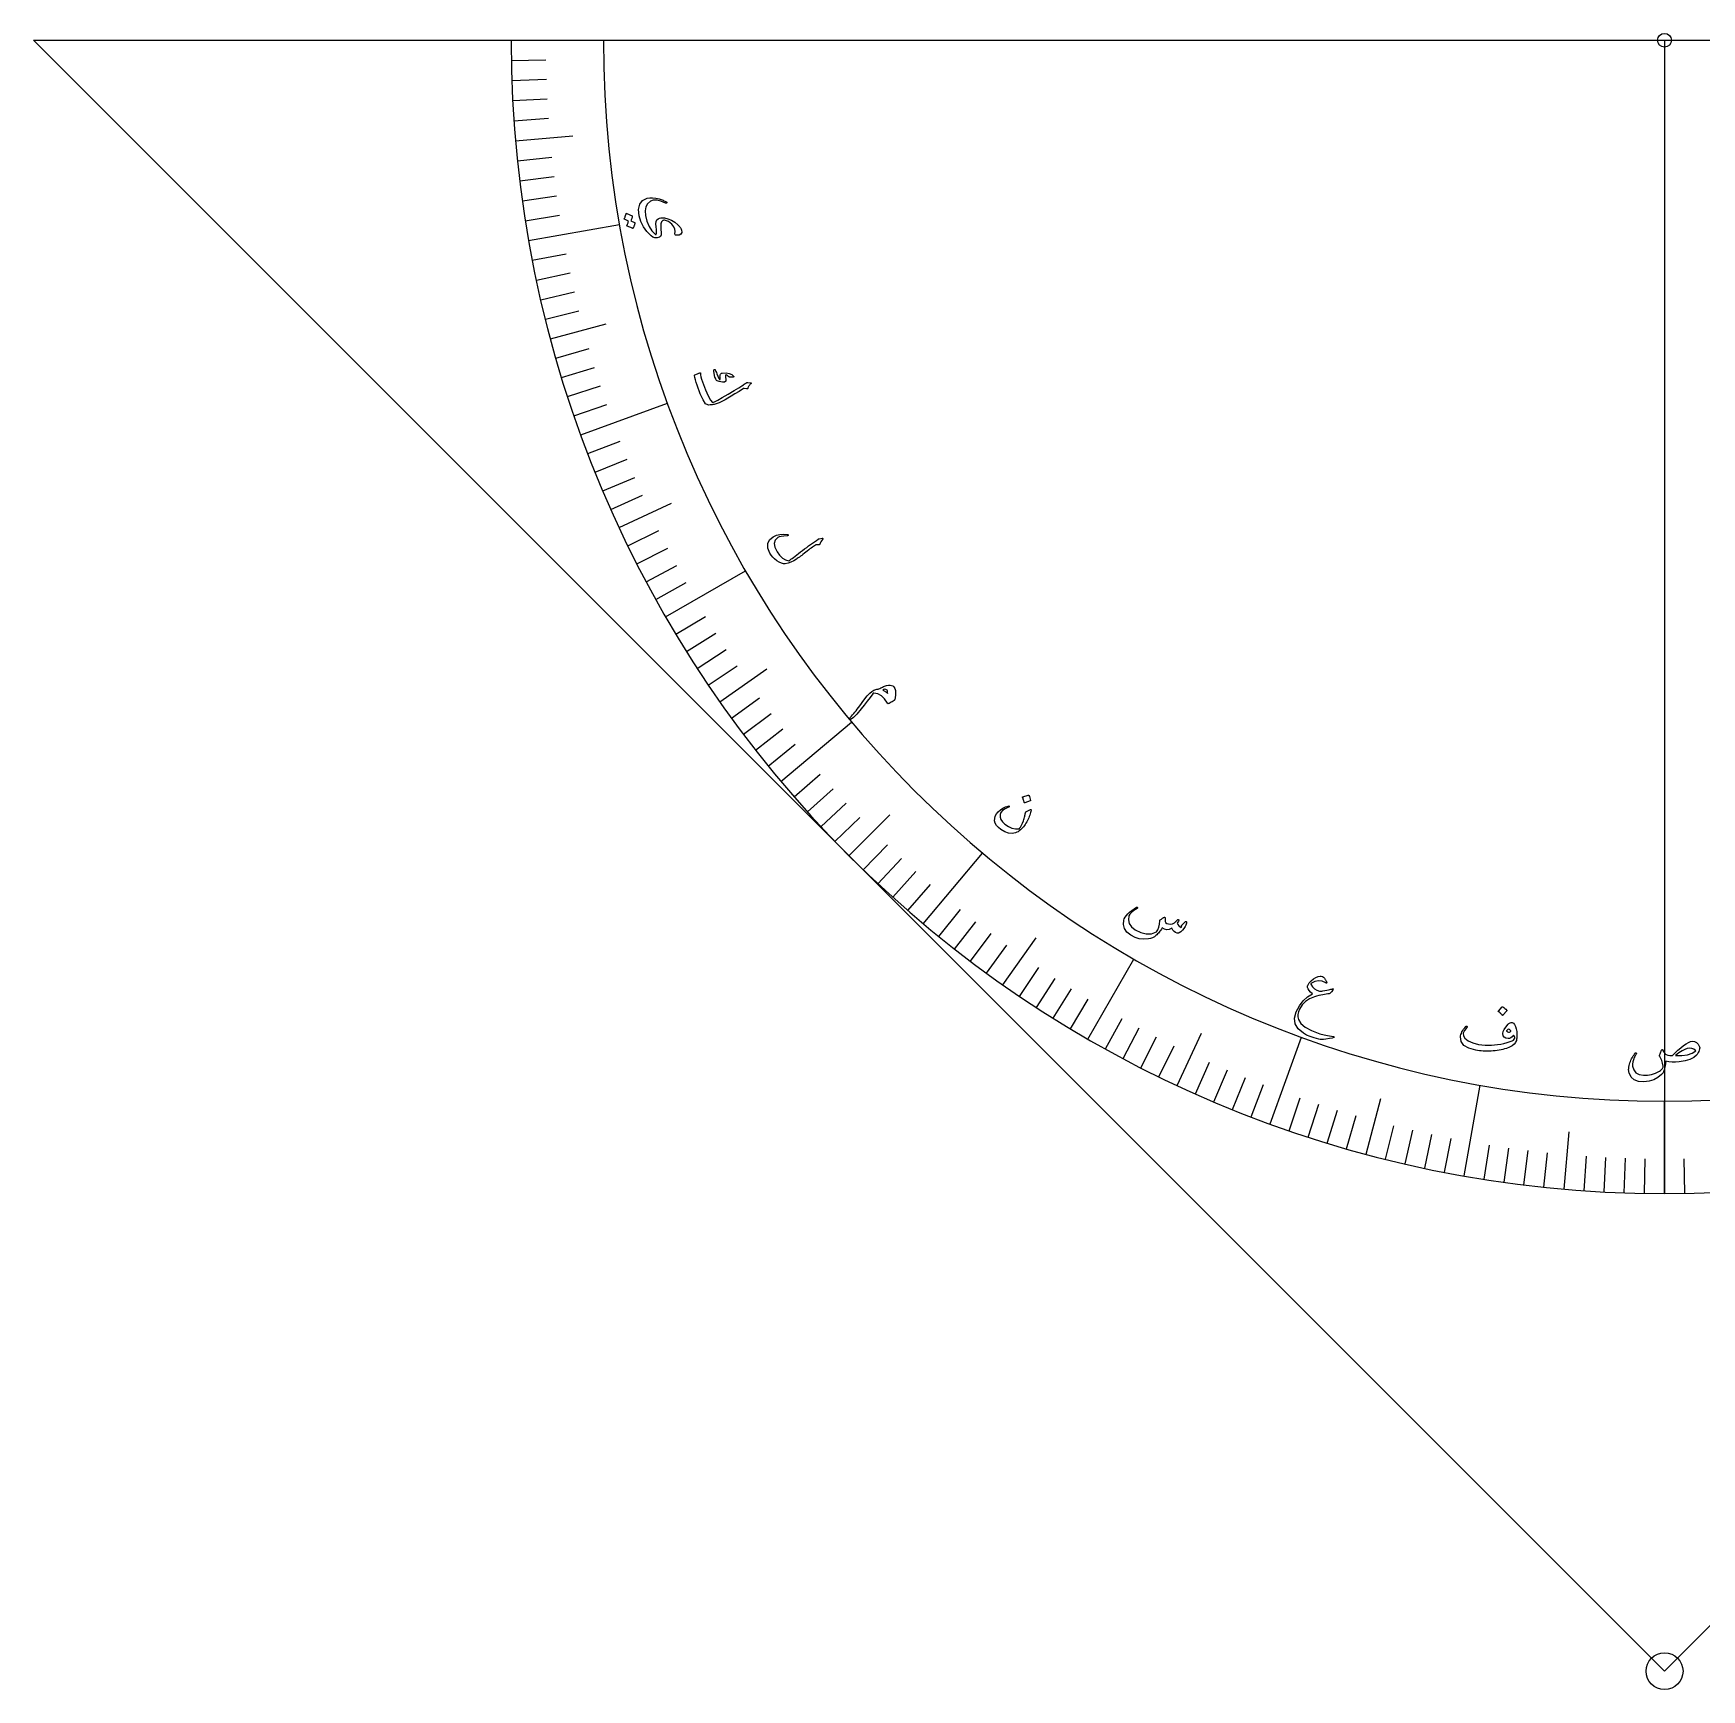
# Model space of a CAD drawing. Header units: millimetres. Extents: x -141 to 141, y -143 to 1.
# Drawn here: x -141.4 to 3.2, y -143 to 0.6 of the extents above; entities that cross this region are included whole.
import ezdxf

# ---------------------------------------------------------------- set-up
doc = ezdxf.new("R2010")
doc.units = ezdxf.units.MM
for name, color, linetype in [('CUT_INNER', 6, 'Continuous'), ('CUT_OUTER', 1, 'Continuous'), ('ENGRAVE', 7, 'Continuous'), ('ENGRAVE_FINE', 8, 'Continuous'), ('TEXT', 5, 'Continuous')]:
    doc.layers.add(name, color=color, linetype=linetype)

msp = doc.modelspace()

# ---------------------------------------------------------------- linework, layer by layer
at = {"layer": 'CUT_INNER'}
for centre, radius in [((0, 0), 0.6), ((0, -141.4214), 1.6)]:
    msp.add_circle(centre, radius, dxfattribs=at)
at = {"layer": 'CUT_OUTER'}
msp.add_lwpolyline([(-141.4214, 0), (141.4214, 0), (0, -141.4214)], close=True, dxfattribs=at)
at = {"layer": 'ENGRAVE'}
for points in [[(-100, 0), (-92, 0)], [(0, 0), (0, -100)], [(-99.6195, -8.7156), (-94.6385, -8.2798)], [(-98.4808, -17.3648), (-90.6023, -15.9756)], [(-96.5926, -25.8819), (-91.763, -24.5878)], [(-93.9693, -34.202), (-86.4517, -31.4659)], [(-90.6308, -42.2618), (-86.0992, -40.1487)], [(-86.6025, -50), (-79.6743, -46)], [(-81.9152, -57.3576), (-77.8194, -54.4898)], [(-76.6044, -64.2788), (-70.4761, -59.1365)], [(-70.7107, -70.7107), (-67.1751, -67.1751)], [(-64.2788, -76.6044), (-59.1365, -70.4761)], [(-57.3576, -81.9152), (-54.4898, -77.8194)], [(-50, -86.6025), (-46, -79.6743)], [(-42.2618, -90.6308), (-40.1487, -86.0992)], [(-34.202, -93.9693), (-31.4659, -86.4517)], [(-17.3648, -98.4808), (-15.9756, -90.6023)], [(-25.8819, -96.5926), (-24.5878, -91.763)], [(0, -100), (0, -92)], [(-8.7156, -99.6195), (-8.2798, -94.6385)]]:
    msp.add_lwpolyline(points, dxfattribs=at)
for radius in [100, 92]:
    msp.add_arc((0, 0), radius, 180, 0, dxfattribs=at)
at = {"layer": 'ENGRAVE_FINE'}
for points in [[(-99.9848, -1.7452), (-96.9852, -1.6929)], [(-99.9391, -3.4899), (-96.9409, -3.3853)], [(-99.863, -5.2336), (-96.8671, -5.0766)], [(-99.7564, -6.9756), (-96.7637, -6.7664)], [(-99.4522, -10.4528), (-96.4686, -10.1393)], [(-99.2546, -12.1869), (-96.277, -11.8213)], [(-99.0268, -13.9173), (-96.056, -13.4998)], [(-98.7688, -15.6434), (-95.8058, -15.1741)], [(-98.1627, -19.0809), (-95.2178, -18.5085)], [(-97.8148, -20.7912), (-94.8803, -20.1674)], [(-97.437, -22.4951), (-94.5139, -21.8203)], [(-97.0296, -24.1922), (-94.1187, -23.4664)], [(-96.1262, -27.5637), (-93.2424, -26.7368)], [(-95.6305, -29.2372), (-92.7616, -28.3601)], [(-95.1057, -30.9017), (-92.2525, -29.9746)], [(-94.5519, -32.5568), (-91.7153, -31.5801)], [(-93.358, -35.8368), (-90.5573, -34.7617)], [(-92.7184, -37.4607), (-89.9368, -36.3368)], [(-92.0505, -39.0731), (-89.289, -37.9009)], [(-91.3545, -40.6737), (-88.6139, -39.4535)], [(-89.8794, -43.8371), (-87.183, -42.522)], [(-89.1007, -45.399), (-86.4276, -44.0371)], [(-88.2948, -46.9472), (-85.6459, -45.5387)], [(-87.462, -48.481), (-84.8381, -47.0265)], [(-85.7167, -51.5038), (-83.1452, -49.9587)], [(-84.8048, -52.9919), (-82.2607, -51.4022)], [(-83.8671, -54.4639), (-81.351, -52.83)], [(-82.9038, -55.9193), (-80.4166, -54.2417)], [(-80.9017, -58.7785), (-78.4746, -57.0152)], [(-79.8636, -60.1815), (-77.4676, -58.3761)], [(-78.8011, -61.5661), (-76.437, -59.7192)], [(-77.7146, -62.932), (-75.3832, -61.0441)], [(-75.471, -65.6059), (-73.2068, -63.6377)], [(-74.3145, -66.9131), (-72.085, -64.9057)], [(-73.1354, -68.1998), (-70.9413, -66.1538)], [(-71.934, -69.4658), (-69.776, -67.3819)], [(-69.4658, -71.934), (-67.3819, -69.776)], [(-68.1998, -73.1354), (-66.1538, -70.9413)], [(-66.9131, -74.3145), (-64.9057, -72.085)], [(-65.6059, -75.471), (-63.6377, -73.2068)], [(-62.932, -77.7146), (-61.0441, -75.3832)], [(-61.5661, -78.8011), (-59.7192, -76.437)], [(-60.1815, -79.8636), (-58.3761, -77.4676)], [(-58.7785, -80.9017), (-57.0152, -78.4746)], [(-55.9193, -82.9038), (-54.2417, -80.4166)], [(-54.4639, -83.8671), (-52.83, -81.351)], [(-52.9919, -84.8048), (-51.4022, -82.2607)], [(-51.5038, -85.7167), (-49.9587, -83.1452)], [(-48.481, -87.462), (-47.0265, -84.8381)], [(-46.9472, -88.2948), (-45.5387, -85.6459)], [(-45.399, -89.1007), (-44.0371, -86.4276)], [(-43.8371, -89.8794), (-42.522, -87.183)], [(-40.6737, -91.3545), (-39.4535, -88.6139)], [(-39.0731, -92.0505), (-37.9009, -89.289)], [(-37.4607, -92.7184), (-36.3368, -89.9368)], [(-35.8368, -93.358), (-34.7617, -90.5573)], [(-32.5568, -94.5519), (-31.5801, -91.7153)], [(-30.9017, -95.1057), (-29.9746, -92.2525)], [(-29.2372, -95.6305), (-28.3601, -92.7616)], [(-27.5637, -96.1262), (-26.7368, -93.2424)], [(-24.1922, -97.0296), (-23.4664, -94.1187)], [(-22.4951, -97.437), (-21.8203, -94.5139)], [(-20.7912, -97.8148), (-20.1674, -94.8803)], [(-19.0809, -98.1627), (-18.5085, -95.2178)], [(-15.6434, -98.7688), (-15.1741, -95.8058)], [(-13.9173, -99.0268), (-13.4998, -96.056)], [(-12.1869, -99.2546), (-11.8213, -96.277)], [(-10.4528, -99.4522), (-10.1393, -96.4686)], [(-6.9756, -99.7564), (-6.7664, -96.7637)], [(-5.2336, -99.863), (-5.0766, -96.8671)], [(-3.4899, -99.9391), (-3.3853, -96.9409)], [(-1.7452, -99.9848), (-1.6929, -96.9852)], [(1.7452, -99.9848), (1.6929, -96.9852)]]:
    msp.add_lwpolyline(points, dxfattribs=at)
at = {"layer": 'TEXT'}
for points in [[(-85.7998, -16.7745), (-85.7745, -16.5847), (-85.8103, -16.3854), (-85.9071, -16.1762), (-86.0647, -15.9567), (-86.2005, -15.8235), (-86.3523, -15.7194), (-86.5201, -15.6442), (-86.7041, -15.5981), (-86.7395, -15.5966), (-86.775, -15.6023), (-86.8107, -15.6152), (-86.8465, -15.6353), (-86.9493, -15.7452), (-87.0118, -15.9101), (-87.0338, -16.1298), (-87.0148, -16.4043), (-86.9925, -16.6748), (-87.0063, -16.8771), (-87.0567, -17.0115), (-87.144, -17.0779), (-87.3451, -17.1228), (-87.5331, -17.1177), (-87.7078, -17.0625), (-87.8691, -16.9568), (-88.231, -16.59), (-88.5222, -16.1789), (-88.742, -15.7243), (-88.8899, -15.2272), (-88.9455, -14.6662), (-88.85, -14.2248), (-88.605, -13.9045), (-88.2119, -13.7051), (-87.9858, -13.662), (-87.7338, -13.6568), (-87.4559, -13.6889), (-87.1522, -13.7581), (-87.0665, -13.7852), (-86.9834, -13.8137), (-86.9029, -13.8436), (-86.825, -13.8749), (-86.7493, -13.9079), (-86.6754, -13.943), (-86.6033, -13.98), (-86.533, -14.019), (-86.503, -14.0412), (-86.4887, -14.0631), (-86.4902, -14.0847), (-86.5075, -14.106), (-86.5309, -14.1202), (-86.5556, -14.1267), (-86.5815, -14.1256), (-86.6087, -14.1168), (-87.0149, -13.9475), (-87.3697, -13.8643), (-87.6734, -13.8685), (-87.9259, -13.9612), (-88.1739, -14.171), (-88.328, -14.4465), (-88.3875, -14.7876), (-88.3515, -15.1933), (-88.2219, -15.6989), (-88.0356, -16.141), (-87.7934, -16.519), (-87.4964, -16.8325), (-87.4729, -16.8501), (-87.4519, -16.8545), (-87.4335, -16.8455), (-87.4177, -16.8232), (-87.3962, -16.7409), (-87.3906, -16.6044), (-87.4008, -16.4136), (-87.4264, -16.1685), (-87.4416, -15.9173), (-87.4193, -15.7196), (-87.3598, -15.5755), (-87.2633, -15.485), (-87.141, -15.4294), (-87.0081, -15.3966), (-86.8648, -15.3863), (-86.7111, -15.3985), (-86.4004, -15.4709), (-86.1039, -15.5943), (-85.8215, -15.7682), (-85.5528, -15.9923), (-85.4876, -16.0529), (-85.4297, -16.1126), (-85.3791, -16.1715), (-85.3357, -16.2295), (-85.2994, -16.2864), (-85.2698, -16.3417), (-85.2469, -16.3955), (-85.2307, -16.4476), (-85.21, -16.6599), (-85.2773, -16.8059), (-85.4331, -16.8857), (-85.6775, -16.899), (-85.7466, -16.8862), (-85.79, -16.8612), (-85.8077, -16.8239), (-85.7998, -16.7745)], [(-89.2947, -15.7982), (-89.2865, -15.8042), (-89.2805, -15.8134), (-89.2769, -15.8261), (-89.2755, -15.8421), (-89.2859, -15.9021), (-89.2988, -15.9607), (-89.314, -16.018), (-89.3315, -16.0738), (-89.3518, -16.1287), (-89.3749, -16.183), (-89.401, -16.2368), (-89.4301, -16.29), (-89.4399, -16.3011), (-89.4513, -16.3072), (-89.4644, -16.3085), (-89.479, -16.3048), (-89.9511, -16.1049), (-89.958, -16.0983), (-89.96, -16.0871), (-89.9571, -16.0713), (-89.9493, -16.0509), (-89.9413, -16.0365), (-89.9309, -16.0134), (-89.9181, -15.9818), (-89.9028, -15.9415), (-89.8848, -15.8922), (-89.8639, -15.8335), (-89.8398, -15.7654), (-89.8127, -15.6879), (-90.179, -15.5255), (-90.1908, -15.5171), (-90.1954, -15.5045), (-90.193, -15.4877), (-90.1833, -15.4667), (-90.175, -15.4485), (-90.1627, -15.42), (-90.1464, -15.3811), (-90.1262, -15.3319), (-90.102, -15.2717), (-90.0741, -15.1997), (-90.0424, -15.116), (-90.0069, -15.0207), (-90, -15.0102), (-89.9923, -15.0049), (-89.9838, -15.0046), (-89.9744, -15.0093), (-89.5205, -15.223), (-89.5124, -15.229), (-89.5065, -15.2383), (-89.5029, -15.251), (-89.5016, -15.267), (-89.5085, -15.3177), (-89.5181, -15.3673), (-89.5303, -15.416), (-89.5452, -15.4637), (-89.5623, -15.5103), (-89.5815, -15.5558), (-89.6026, -15.6001), (-89.6257, -15.6434)], [(-79.2234, -29.7796), (-79.2692, -29.8295), (-79.3116, -29.8796), (-79.3506, -29.9298), (-79.386, -29.9803), (-79.4179, -30.0313), (-79.446, -30.0831), (-79.4704, -30.1357), (-79.4911, -30.1891), (-79.5054, -30.212), (-79.5269, -30.226), (-79.5555, -30.2311), (-79.5913, -30.2272), (-79.7846, -30.1952), (-79.8051, -30.1927), (-79.8221, -30.1918), (-79.8354, -30.1925), (-79.8451, -30.1947), (-80.2413, -30.4412), (-80.5999, -30.662), (-80.9213, -30.8567), (-81.2054, -31.025), (-81.4522, -31.1665), (-81.6615, -31.2804), (-81.8334, -31.3666), (-81.9681, -31.425), (-82.2263, -31.524), (-82.31, -31.5507), (-82.3955, -31.5737), (-82.4828, -31.5927), (-82.572, -31.6079), (-82.6632, -31.6189), (-82.7565, -31.6253), (-82.8519, -31.6271), (-82.9495, -31.6243), (-83.1355, -31.5114), (-83.3538, -31.1889), (-83.6021, -30.6559), (-83.8762, -29.9114), (-83.9511, -29.6751), (-84.0139, -29.4542), (-84.0646, -29.2489), (-84.1035, -29.0592), (-84.1022, -29.0403), (-84.096, -29.0249), (-84.0847, -29.0131), (-84.0685, -29.0049), (-83.9885, -28.9718), (-83.9155, -28.9423), (-83.8494, -28.9163), (-83.7903, -28.8939), (-83.7376, -28.8747), (-83.6905, -28.8587), (-83.6491, -28.8457), (-83.6133, -28.8358), (-83.5928, -28.8314), (-83.5794, -28.8346), (-83.573, -28.8455), (-83.5737, -28.8641), (-83.568, -29.0025), (-83.5394, -29.1736), (-83.4878, -29.3773), (-83.4129, -29.6136), (-83.1621, -30.3097), (-82.9294, -30.8407), (-82.7179, -31.2072), (-82.5298, -31.4098), (-82.3694, -31.3483), (-82.0899, -31.2047), (-81.6913, -30.9793), (-81.1731, -30.673), (-80.6553, -30.3632), (-80.2638, -30.1281), (-79.9991, -29.9669), (-79.8613, -29.8791), (-79.824, -29.8539), (-79.7892, -29.8303), (-79.7567, -29.8083), (-79.7266, -29.788), (-79.6993, -29.7694), (-79.675, -29.7527), (-79.6538, -29.7378), (-79.6357, -29.7249), (-79.5951, -29.6995), (-79.5536, -29.6826), (-79.5112, -29.674), (-79.4679, -29.6739), (-79.2308, -29.6954), (-79.2143, -29.6983), (-79.2022, -29.7035), (-79.1944, -29.7111), (-79.1911, -29.7211), (-79.1935, -29.7357), (-79.1997, -29.7504), (-79.2096, -29.765), (-79.2234, -29.7796)], [(-80.7051, -29.1546), (-80.7029, -29.1648), (-80.7038, -29.1746), (-80.7079, -29.1841), (-80.7151, -29.1933), (-80.7227, -29.1983), (-80.7314, -29.2021), (-80.7413, -29.205), (-80.7523, -29.2068), (-81.073, -29.1993), (-81.1064, -29.1963), (-81.1333, -29.1902), (-81.1539, -29.181), (-81.168, -29.1688), (-81.2104, -29.1102), (-81.2552, -29.0634), (-81.3026, -29.0285), (-81.3524, -29.0055), (-81.3742, -29.0052), (-81.3913, -29.0223), (-81.4037, -29.0569), (-81.4113, -29.109), (-81.4112, -29.1419), (-81.41, -29.1755), (-81.4078, -29.2099), (-81.4045, -29.245), (-81.4002, -29.2812), (-81.3945, -29.3188), (-81.3876, -29.3578), (-81.3794, -29.3982), (-81.3875, -29.5509), (-81.4871, -29.6352), (-81.6786, -29.6507), (-81.9619, -29.5967), (-82.0519, -29.5645), (-82.1261, -29.528), (-82.1846, -29.4873), (-82.2274, -29.4424), (-82.2606, -29.3881), (-82.2946, -29.3087), (-82.3291, -29.2043), (-82.3641, -29.0747), (-82.3804, -29.0081), (-82.3936, -28.9441), (-82.4036, -28.8826), (-82.4103, -28.8238), (-82.4149, -28.7679), (-82.4183, -28.7154), (-82.4205, -28.6661), (-82.4215, -28.6202), (-82.416, -28.5898), (-82.406, -28.5659), (-82.3914, -28.5487), (-82.3724, -28.538), (-82.3502, -28.534), (-82.3318, -28.5387), (-82.3171, -28.5521), (-82.306, -28.5742), (-82.2755, -28.646), (-82.242, -28.7279), (-82.2057, -28.8199), (-82.1665, -28.922), (-82.0929, -29.1123), (-82.0279, -29.2582), (-81.9717, -29.3598), (-81.9246, -29.417), (-81.9152, -29.4233), (-81.9053, -29.4249), (-81.8947, -29.4219), (-81.8836, -29.4142), (-81.8776, -29.4068), (-81.8737, -29.3958), (-81.8719, -29.381), (-81.8722, -29.3626), (-81.8894, -29.197), (-81.8935, -29.1267), (-81.8889, -29.0636), (-81.8757, -29.008), (-81.8539, -28.9596), (-81.8241, -28.9147), (-81.7886, -28.8819), (-81.7473, -28.8611), (-81.7003, -28.8522), (-81.3658, -28.8413), (-81.0886, -28.888), (-80.8684, -28.9924), (-80.7051, -29.1546)], [(-73.0388, -43.184), (-73.0191, -43.1834), (-73.0022, -43.1876), (-72.9882, -43.1968), (-72.9771, -43.2107), (-72.9708, -43.2275), (-72.9714, -43.2453), (-72.9788, -43.2639), (-72.993, -43.2834), (-73.0785, -43.3931), (-73.147, -43.4969), (-73.1984, -43.5946), (-73.2329, -43.6864), (-73.2472, -43.716), (-73.2718, -43.7367), (-73.3068, -43.7484), (-73.352, -43.7511), (-73.3755, -43.7496), (-73.3981, -43.7482), (-73.4197, -43.7472), (-73.4403, -43.7463), (-73.4597, -43.7455), (-73.4775, -43.7445), (-73.4938, -43.7434), (-73.5085, -43.7422), (-73.5346, -43.741), (-73.5623, -43.7455), (-73.5916, -43.7557), (-73.6223, -43.7716), (-73.7029, -43.827), (-73.7899, -43.8888), (-73.8834, -43.9569), (-73.9835, -44.0313), (-74.0902, -44.1117), (-74.2038, -44.1978), (-74.3242, -44.2897), (-74.4514, -44.3874), (-74.5771, -44.4869), (-74.6959, -44.5795), (-74.8077, -44.6651), (-74.9126, -44.7438), (-75.0106, -44.816), (-75.1019, -44.8822), (-75.1866, -44.9424), (-75.2646, -44.9966), (-75.5015, -45.1469), (-75.7413, -45.2635), (-75.9841, -45.3462), (-76.23, -45.3948), (-76.3912, -45.395), (-76.5663, -45.3509), (-76.7552, -45.2622), (-76.9577, -45.1287), (-77.1533, -44.9695), (-77.3189, -44.8089), (-77.4544, -44.6471), (-77.5598, -44.4844), (-77.7426, -44.031), (-77.756, -43.6409), (-77.6011, -43.3153), (-77.2789, -43.0542), (-77.0008, -42.9276), (-76.7016, -42.852), (-76.3814, -42.8267), (-76.0402, -42.8512), (-76.0187, -42.8556), (-76.0024, -42.8636), (-75.9913, -42.8754), (-75.9853, -42.891), (-75.9826, -42.9095), (-75.9837, -42.9254), (-75.9888, -42.9387), (-75.9977, -42.9494), (-76.0129, -42.962), (-76.0295, -42.9706), (-76.0476, -42.9752), (-76.0671, -42.9758), (-76.3501, -42.9876), (-76.581, -43.0153), (-76.7597, -43.0595), (-76.8862, -43.1203), (-77.103, -43.3504), (-77.1858, -43.6323), (-77.1341, -43.9658), (-76.947, -44.3497), (-76.7187, -44.6614), (-76.4715, -44.8947), (-76.2062, -45.0497), (-75.9233, -45.1264), (-75.8408, -45.0722), (-75.7456, -45.0068), (-75.6378, -44.9303), (-75.5174, -44.8425), (-75.3841, -44.7432), (-75.2379, -44.6317), (-75.0788, -44.5082), (-74.9067, -44.3727), (-74.7278, -44.2352), (-74.5511, -44.1007), (-74.3767, -43.9694), (-74.2045, -43.8411), (-74.0345, -43.7162), (-73.8664, -43.595), (-73.7002, -43.4774), (-73.536, -43.3634), (-73.3817, -43.2471), (-73.3624, -43.2369), (-73.3432, -43.2291), (-73.3242, -43.2239), (-73.3053, -43.2211)], [(-68.1137, -56.2517), (-68.0344, -56.2061), (-67.9538, -56.1627), (-67.8719, -56.1214), (-67.7888, -56.0821), (-67.7044, -56.046), (-67.619, -56.0139), (-67.5325, -55.9858), (-67.4449, -55.9618), (-67.2766, -55.9298), (-67.1321, -55.9208), (-67.0114, -55.935), (-66.9144, -55.9725), (-66.8068, -56.063), (-66.7305, -56.1981), (-66.6854, -56.378), (-66.6711, -56.6028), (-66.6716, -56.6686), (-66.6741, -56.7343), (-66.6786, -56.7999), (-66.6849, -56.8653), (-66.693, -56.9309), (-66.7025, -56.9968), (-66.7136, -57.0632), (-66.7261, -57.13), (-66.7352, -57.1665), (-66.7483, -57.1973), (-66.7655, -57.2222), (-66.7868, -57.2414), (-66.8866, -57.3019), (-66.9762, -57.3553), (-67.0556, -57.4018), (-67.1246, -57.4414), (-67.1823, -57.4735), (-67.2277, -57.4978), (-67.2607, -57.5144), (-67.2813, -57.5231), (-67.312, -57.5274), (-67.3384, -57.5215), (-67.3605, -57.5053), (-67.3783, -57.479), (-67.6161, -57.104), (-67.8897, -56.8346), (-68.2003, -56.6704), (-68.549, -56.6112), (-68.5828, -56.6146), (-68.6116, -56.624), (-68.6354, -56.6395), (-68.6542, -56.661), (-68.8832, -56.981), (-69.1262, -57.3082), (-69.3833, -57.6426), (-69.6545, -57.9841), (-70.0309, -58.4297), (-70.3216, -58.7268), (-70.5273, -58.8746), (-70.6482, -58.8728), (-70.6634, -58.8436), (-70.659, -58.8069), (-70.6352, -58.7627), (-70.592, -58.7109), (-70.4948, -58.6114), (-70.3966, -58.5044), (-70.2972, -58.3899), (-70.1967, -58.268), (-70.0949, -58.1393), (-69.9915, -58.0048), (-69.8865, -57.8644), (-69.7799, -57.7181), (-69.4211, -57.2289), (-69.1237, -56.8568), (-68.8887, -56.601), (-68.7166, -56.461), (-68.6265, -56.408), (-68.5403, -56.3631), (-68.4579, -56.3264), (-68.3793, -56.2978), (-68.3052, -56.2766), (-68.2362, -56.2618), (-68.1724, -56.2535), (-68.1137, -56.2517)], [(-67.7651, -56.345), (-67.7149, -56.3714), (-67.6644, -56.4009), (-67.6133, -56.4338), (-67.5618, -56.4699), (-67.51, -56.5089), (-67.4582, -56.5507), (-67.4064, -56.5952), (-67.3545, -56.6424), (-67.3603, -56.5197), (-67.3774, -56.4241), (-67.4058, -56.3556), (-67.4456, -56.314), (-67.5151, -56.283), (-67.5915, -56.2778), (-67.6748, -56.2985), (-67.7651, -56.345)], [(-54.9227, -66.7657), (-54.9473, -66.8688), (-54.9755, -66.9743), (-55.0075, -67.0823), (-55.0431, -67.1927), (-55.0833, -67.3057), (-55.1292, -67.4213), (-55.1807, -67.5396), (-55.2379, -67.6605), (-55.2983, -67.7782), (-55.3627, -67.8911), (-55.4314, -67.9993), (-55.5043, -68.1026), (-55.5816, -68.2014), (-55.6636, -68.2959), (-55.7504, -68.3861), (-55.8419, -68.4719), (-55.9458, -68.5556), (-56.0513, -68.6253), (-56.1583, -68.6809), (-56.2668, -68.7225), (-56.5644, -68.7754), (-56.8758, -68.7458), (-57.2007, -68.6334), (-57.5383, -68.4377), (-57.7553, -68.2635), (-57.9177, -68.0781), (-58.0253, -67.8819), (-58.0783, -67.6754), (-58.0752, -67.4706), (-58.0233, -67.2722), (-57.9229, -67.0801), (-57.7742, -66.8943), (-57.5852, -66.7247), (-57.3755, -66.5859), (-57.1454, -66.4776), (-56.8949, -66.3997), (-56.8616, -66.3948), (-56.8362, -66.398), (-56.8186, -66.4093), (-56.8089, -66.4287), (-56.8063, -66.4542), (-56.8183, -66.4764), (-56.8451, -66.4953), (-56.8866, -66.5109), (-57.1743, -66.6328), (-57.3911, -66.7792), (-57.5365, -66.9505), (-57.6101, -67.1473), (-57.6124, -67.3535), (-57.5432, -67.561), (-57.4023, -67.7695), (-57.1896, -67.9786), (-56.8918, -68.1826), (-56.586, -68.3152), (-56.273, -68.3764), (-55.9532, -68.3664), (-55.9447, -68.3638), (-55.935, -68.3576), (-55.9242, -68.3477), (-55.9123, -68.3342), (-55.829, -68.2196), (-55.7478, -68.0731), (-55.6687, -67.8948), (-55.5914, -67.6848), (-55.5559, -67.5763), (-55.5239, -67.4745), (-55.4954, -67.3793), (-55.4705, -67.2908), (-55.4497, -67.209), (-55.4335, -67.1339), (-55.4218, -67.0655), (-55.4147, -67.0038), (-55.4097, -66.9727), (-55.4007, -66.9476), (-55.3877, -66.9286), (-55.3707, -66.9157), (-54.9761, -66.6998), (-54.9486, -66.6909), (-54.9305, -66.6989), (-54.9219, -66.7239), (-54.9227, -66.7657)], [(-55.1655, -65.4617), (-55.1557, -65.4607), (-55.1456, -65.4637), (-55.1352, -65.4706), (-55.1246, -65.4814), (-55.0715, -65.5841), (-55.0293, -65.6904), (-54.998, -65.8003), (-54.9776, -65.9138), (-54.9783, -65.928), (-54.9826, -65.9391), (-54.9906, -65.9471), (-55.0023, -65.9521), (-55.4767, -66.1146), (-55.4907, -66.1162), (-55.5018, -66.1101), (-55.5101, -66.0962), (-55.5155, -66.0747), (-55.5201, -66.056), (-55.528, -66.0272), (-55.5392, -65.9883), (-55.5535, -65.9394), (-55.5716, -65.8798), (-55.5939, -65.8093), (-55.6204, -65.7278), (-55.651, -65.6352), (-55.6539, -65.6216), (-55.6527, -65.6116), (-55.6472, -65.6052), (-55.6375, -65.6023)], [(-41.5677, -76.4282), (-41.5473, -76.4112), (-41.5278, -76.4017), (-41.5093, -76.3997), (-41.4917, -76.4052), (-41.4725, -76.4189), (-41.4591, -76.4358), (-41.4514, -76.456), (-41.4495, -76.4795), (-41.4552, -76.5567), (-41.4769, -76.6444), (-41.5146, -76.7428), (-41.5683, -76.8517), (-41.6735, -77.0203), (-41.7956, -77.1684), (-41.9349, -77.296), (-42.0913, -77.4029), (-42.1368, -77.4243), (-42.1804, -77.4364), (-42.2221, -77.439), (-42.2619, -77.4321), (-42.3874, -77.3735), (-42.5062, -77.2805), (-42.6181, -77.1532), (-42.7228, -76.9916), (-42.9431, -77.0932), (-43.1546, -77.1242), (-43.3572, -77.0846), (-43.5503, -76.9744), (-43.6152, -77.0745), (-43.6808, -77.169), (-43.7468, -77.2579), (-43.8135, -77.3412), (-43.881, -77.4195), (-43.9498, -77.4934), (-44.0199, -77.563), (-44.0912, -77.6282), (-44.2336, -77.738), (-44.3911, -77.8245), (-44.5638, -77.8876), (-44.7516, -77.9271), (-45.1518, -77.9488), (-45.5369, -77.9027), (-45.9062, -77.7889), (-46.259, -77.6076), (-46.611, -77.3279), (-46.8322, -77.0137), (-46.9226, -76.6664), (-46.8825, -76.2866), (-46.8364, -76.1691), (-46.7626, -76.0422), (-46.6611, -75.9058), (-46.532, -75.7599), (-46.3762, -75.6088), (-46.1974, -75.4618), (-45.9957, -75.3188), (-45.7714, -75.1795), (-45.7555, -75.1718), (-45.7401, -75.1688), (-45.725, -75.1706), (-45.7104, -75.177), (-45.6975, -75.1865), (-45.688, -75.1972), (-45.6817, -75.2093), (-45.6787, -75.2227), (-45.6808, -75.2383), (-45.6868, -75.2524), (-45.6969, -75.2649), (-45.7109, -75.2758), (-46.0033, -75.465), (-46.2212, -75.6342), (-46.3643, -75.7836), (-46.4322, -75.9137), (-46.4772, -76.2645), (-46.4042, -76.5834), (-46.2128, -76.87), (-45.9031, -77.1231), (-45.4092, -77.3748), (-44.9356, -77.4918), (-44.4842, -77.4744), (-44.056, -77.3235), (-43.9448, -77.1261), (-43.8588, -76.8998), (-43.7976, -76.6447), (-43.7609, -76.3608), (-43.7595, -76.3307), (-43.754, -76.3062), (-43.7444, -76.2873), (-43.7307, -76.274), (-43.6731, -76.2344), (-43.6187, -76.1975), (-43.5674, -76.1632), (-43.5194, -76.1315), (-43.4748, -76.1032), (-43.4341, -76.0787), (-43.3973, -76.058), (-43.3643, -76.0413), (-43.3478, -76.0357), (-43.3345, -76.0372), (-43.3244, -76.0458), (-43.3176, -76.0614), (-43.3153, -76.0717), (-43.3127, -76.0869), (-43.3098, -76.1073), (-43.3065, -76.1327), (-43.3034, -76.1629), (-43.3012, -76.1974), (-43.2999, -76.2363), (-43.2994, -76.2796), (-43.2963, -76.3641), (-43.2896, -76.4279), (-43.2792, -76.4711), (-43.2653, -76.4936), (-43.1437, -76.5764), (-43.0036, -76.6264), (-42.8453, -76.6435), (-42.6688, -76.6276), (-42.5902, -76.5955), (-42.4917, -76.5259), (-42.3733, -76.4189), (-42.2352, -76.2743), (-42.2221, -76.2607), (-42.2066, -76.2515), (-42.1888, -76.2468), (-42.1688, -76.2466), (-42.1513, -76.249), (-42.1366, -76.2547), (-42.1244, -76.2639), (-42.115, -76.2763), (-42.1134, -76.3175), (-42.1384, -76.3795), (-42.19, -76.4622), (-42.2683, -76.5657), (-42.2028, -76.6816), (-42.1188, -76.7801), (-42.0162, -76.8612), (-41.8953, -76.9247), (-41.8771, -76.8876), (-41.8657, -76.8557), (-41.8611, -76.8289), (-41.8632, -76.8072), (-41.8674, -76.7856), (-41.8667, -76.7667), (-41.8611, -76.7505), (-41.8505, -76.737)], [(-29.8467, -81.1438), (-29.7568, -81.1512), (-29.6684, -81.1851), (-29.5816, -81.2453), (-29.4961, -81.3319), (-29.455, -81.383), (-29.4182, -81.4329), (-29.3858, -81.4816), (-29.3577, -81.529), (-29.3337, -81.5749), (-29.3139, -81.619), (-29.2982, -81.6612), (-29.2866, -81.7015), (-29.2824, -81.7382), (-29.2955, -81.7553), (-29.326, -81.7526), (-29.3738, -81.7302), (-29.6795, -81.5956), (-29.9948, -81.5585), (-30.3208, -81.6185), (-30.6582, -81.7758), (-30.6712, -81.7894), (-30.6772, -81.8064), (-30.6762, -81.8267), (-30.6682, -81.8504), (-30.5304, -82.0668), (-30.3578, -82.2399), (-30.1507, -82.3694), (-29.9094, -82.4551), (-29.863, -82.4621), (-29.7996, -82.4618), (-29.7195, -82.454), (-29.6225, -82.4386), (-29.4427, -82.4011), (-29.2842, -82.3677), (-29.1467, -82.3386), (-29.0303, -82.3139), (-28.9349, -82.2936), (-28.8604, -82.2779), (-28.8069, -82.2667), (-28.7742, -82.2602), (-28.7314, -82.2614), (-28.7144, -82.2796), (-28.7234, -82.315), (-28.7584, -82.3674), (-28.8684, -82.4986), (-28.9578, -82.5937), (-29.0265, -82.6526), (-29.0743, -82.6754), (-29.2019, -82.689), (-29.3388, -82.7085), (-29.4851, -82.7338), (-29.6408, -82.7649), (-29.806, -82.8017), (-29.9807, -82.8443), (-30.1649, -82.8925), (-30.3588, -82.9462), (-30.768, -83.105), (-31.1216, -83.3368), (-31.4192, -83.6424), (-31.6605, -84.0225), (-31.7491, -84.2454), (-31.7912, -84.4679), (-31.7864, -84.6898), (-31.7344, -84.9112), (-31.5262, -85.2589), (-31.1477, -85.5819), (-30.5985, -85.8779), (-29.8786, -86.1437), (-29.7642, -86.1758), (-29.6402, -86.2081), (-29.5066, -86.2405), (-29.3635, -86.273), (-29.2109, -86.305), (-29.0493, -86.3361), (-28.8786, -86.3662), (-28.6987, -86.3952), (-28.6683, -86.402), (-28.647, -86.4109), (-28.6349, -86.422), (-28.632, -86.4352), (-28.6774, -86.4804), (-28.8147, -86.5262), (-29.0442, -86.5723), (-29.3662, -86.6178), (-29.5594, -86.6367), (-29.7253, -86.643), (-29.8637, -86.6368), (-29.9747, -86.6182), (-30.3746, -86.5102), (-30.7295, -86.3893), (-31.0394, -86.2559), (-31.3042, -86.1106), (-31.7625, -85.7278), (-32.0188, -85.2884), (-32.0741, -84.7944), (-31.9301, -84.2464), (-31.6594, -83.7163), (-31.3353, -83.2808), (-30.9587, -82.9393), (-30.5302, -82.6907), (-30.69, -82.5345), (-30.8131, -82.3899), (-30.8997, -82.2572), (-30.9498, -82.1366), (-30.959, -82.092), (-30.9596, -82.0469), (-30.9518, -82.0012), (-30.9355, -81.955), (-30.8708, -81.8383), (-30.7989, -81.732), (-30.7197, -81.6359), (-30.6333, -81.55), (-30.4299, -81.3881), (-30.2311, -81.2664), (-30.0368, -81.185), (-29.8467, -81.1438)], [(-14.0744, -83.8234), (-14.0665, -83.8176), (-14.0564, -83.815), (-14.0441, -83.8156), (-14.0295, -83.8195), (-13.9323, -83.8808), (-13.8426, -83.9507), (-13.7604, -84.0293), (-13.6857, -84.1165), (-13.6791, -84.129), (-13.6772, -84.1408), (-13.68, -84.1518), (-13.6876, -84.162), (-14.0114, -84.5436), (-14.0226, -84.5521), (-14.0352, -84.5525), (-14.0492, -84.5448), (-14.0647, -84.529), (-14.0781, -84.5153), (-14.0994, -84.4946), (-14.1285, -84.4669), (-14.1655, -84.432), (-14.211, -84.3901), (-14.2656, -84.3408), (-14.3294, -84.2841), (-14.4023, -84.2202), (-14.4116, -84.21), (-14.4156, -84.2007), (-14.4142, -84.1924), (-14.4073, -84.1849)], [(-13.3083, -85.1714), (-13.1981, -85.1803), (-13.0964, -85.2399), (-13.003, -85.3502), (-12.9178, -85.5112), (-12.8504, -85.7141), (-12.8107, -85.9497), (-12.7987, -86.2183), (-12.8148, -86.5198), (-12.8276, -86.6281), (-12.8498, -86.7272), (-12.8812, -86.8171), (-12.922, -86.8977), (-13.047, -87.0521), (-13.2202, -87.1912), (-13.4417, -87.3147), (-13.7117, -87.4224), (-13.8621, -87.4681), (-14.0166, -87.5091), (-14.1753, -87.5452), (-14.338, -87.5764), (-14.5052, -87.6027), (-14.6772, -87.6239), (-14.8539, -87.6401), (-15.0353, -87.6513), (-15.2168, -87.6577), (-15.3938, -87.6599), (-15.5661, -87.658), (-15.7338, -87.6519), (-15.8972, -87.6412), (-16.0564, -87.6256), (-16.2116, -87.6051), (-16.3625, -87.5798), (-16.9798, -87.4101), (-17.4075, -87.1579), (-17.6451, -86.826), (-17.6935, -86.4161), (-17.6791, -86.3262), (-17.6531, -86.2256), (-17.6156, -86.1144), (-17.5666, -85.9926), (-17.5007, -85.8613), (-17.4213, -85.7371), (-17.3285, -85.6198), (-17.2223, -85.5095), (-17.2074, -85.4974), (-17.1913, -85.4898), (-17.1739, -85.4868), (-17.1553, -85.4884), (-17.1383, -85.4943), (-17.1257, -85.5044), (-17.1175, -85.5187), (-17.1137, -85.5371), (-17.114, -85.5564), (-17.1182, -85.5736), (-17.1262, -85.5885), (-17.138, -85.6013), (-17.3456, -85.8654), (-17.446, -86.1065), (-17.4384, -86.3247), (-17.3219, -86.5201), (-17.0251, -86.7581), (-16.6287, -86.9406), (-16.1333, -87.0662), (-15.5398, -87.1332), (-15.276, -87.1419), (-15.0097, -87.1373), (-14.7412, -87.1194), (-14.4704, -87.0883), (-14.198, -87.0437), (-13.9242, -86.9857), (-13.6493, -86.9143), (-13.3734, -86.8294), (-13.2249, -86.7718), (-13.1091, -86.7027), (-13.0259, -86.6221), (-12.9752, -86.5302), (-12.9846, -86.4603), (-13.0058, -86.3943), (-13.039, -86.3322), (-13.084, -86.274), (-13.0898, -86.2706), (-13.098, -86.2733), (-13.1085, -86.282), (-13.1214, -86.2969), (-13.2207, -86.4138), (-13.325, -86.497), (-13.4343, -86.5465), (-13.5483, -86.5623), (-13.748, -86.5337), (-13.8919, -86.4506), (-13.9799, -86.3135), (-14.0121, -86.1224), (-13.985, -85.9627), (-13.9006, -85.7759), (-13.7593, -85.5618), (-13.5615, -85.3201), (-13.5021, -85.262), (-13.4401, -85.2178), (-13.3755, -85.1876), (-13.3083, -85.1714)], [(-13.3705, -85.9673), (-13.3462, -85.9453), (-13.3365, -85.9211), (-13.3412, -85.8947), (-13.3604, -85.866), (-13.4445, -85.7907), (-13.5247, -85.7631), (-13.6012, -85.7832), (-13.6741, -85.8509), (-13.6858, -85.8733), (-13.6908, -85.894), (-13.6892, -85.9128), (-13.681, -85.9298), (-13.6117, -85.9916), (-13.5367, -86.0184), (-13.4563, -86.0103), (-13.3705, -85.9673)], [(2.4116, -86.798), (2.6066, -86.8213), (2.7746, -86.9085), (2.9157, -87.06), (3.0301, -87.2756), (3.0449, -87.3591), (3.0391, -87.4533), (3.0125, -87.558), (2.9651, -87.6733), (2.9097, -87.7846), (2.8591, -87.8773), (2.8135, -87.9515), (2.7729, -88.0071), (2.5317, -88.2177), (2.2004, -88.3847), (1.7788, -88.5071), (1.2673, -88.5837), (0.9588, -88.6024), (0.6636, -88.5987), (0.3818, -88.5729), (0.1136, -88.5249), (0.0506, -88.9388), (-0.0315, -89.2716), (-0.1328, -89.523), (-0.2532, -89.6932), (-0.5698, -89.9546), (-0.9311, -90.1474), (-1.3363, -90.2711), (-1.7849, -90.3251), (-2.2555, -90.2931), (-2.6277, -90.1506), (-2.9007, -89.899), (-3.0742, -89.5392), (-3.0881, -89.4838), (-3.099, -89.4261), (-3.107, -89.3659), (-3.112, -89.3035), (-3.1133, -89.239), (-3.1103, -89.1729), (-3.1029, -89.1052), (-3.0912, -89.0359), (-3.067, -88.9133), (-3.0372, -88.7927), (-3.0018, -88.6741), (-2.9609, -88.5574), (-2.9148, -88.4429), (-2.864, -88.3311), (-2.8084, -88.2219), (-2.748, -88.1152), (-2.7214, -88.0719), (-2.6952, -88.0307), (-2.6695, -87.9916), (-2.6442, -87.9546), (-2.6197, -87.9197), (-2.5963, -87.8869), (-2.5741, -87.8561), (-2.553, -87.8274), (-2.538, -87.8113), (-2.5226, -87.8015), (-2.5067, -87.798), (-2.4902, -87.801), (-2.4728, -87.8082), (-2.4596, -87.8174), (-2.4508, -87.8286), (-2.4462, -87.8418), (-2.4452, -87.8566), (-2.4471, -87.8728), (-2.4518, -87.8903), (-2.4594, -87.9092), (-2.5024, -87.9704), (-2.5435, -88.0381), (-2.5828, -88.1121), (-2.6202, -88.1925), (-2.7001, -88.3987), (-2.7516, -88.5938), (-2.7744, -88.7777), (-2.7684, -88.9505), (-2.6715, -89.2814), (-2.483, -89.525), (-2.2028, -89.681), (-1.8311, -89.7483), (-1.4702, -89.7383), (-1.119, -89.6767), (-0.7778, -89.5635), (-0.4473, -89.3989), (-0.3478, -89.3298), (-0.2619, -89.2458), (-0.1898, -89.1468), (-0.1314, -89.033), (-0.1246, -89.0171), (-0.1213, -88.9977), (-0.1216, -88.9748), (-0.1255, -88.9483), (-0.1753, -88.6956), (-0.2398, -88.4739), (-0.3189, -88.2831), (-0.4127, -88.1232), (-0.4313, -88.0939), (-0.4421, -88.068), (-0.4451, -88.0458), (-0.4405, -88.0271), (-0.264, -87.5649), (-0.239, -87.5301), (-0.2147, -87.5157), (-0.1912, -87.5217), (-0.1685, -87.5482), (0.0395, -87.904), (0.1513, -87.9568), (0.2949, -87.9967), (0.4704, -88.0234), (0.6777, -88.0369), (0.9212, -87.7951), (1.1643, -87.5703), (1.4071, -87.3624), (1.6498, -87.1715), (1.8813, -87.0112), (2.0852, -86.8953), (2.2618, -86.8242), (2.4116, -86.798)], [(2.7102, -87.625), (2.5339, -87.4983), (2.3518, -87.4236), (2.1636, -87.4009), (1.969, -87.4303), (1.7587, -87.5099), (1.5181, -87.6383), (1.2465, -87.8151), (0.9432, -88.0401), (1.5013, -88.0341), (1.9823, -87.9621), (2.3855, -87.8254), (2.7102, -87.625)]]:
    msp.add_lwpolyline(points, close=True, dxfattribs=at)

doc.saveas('drawing.dxf')
